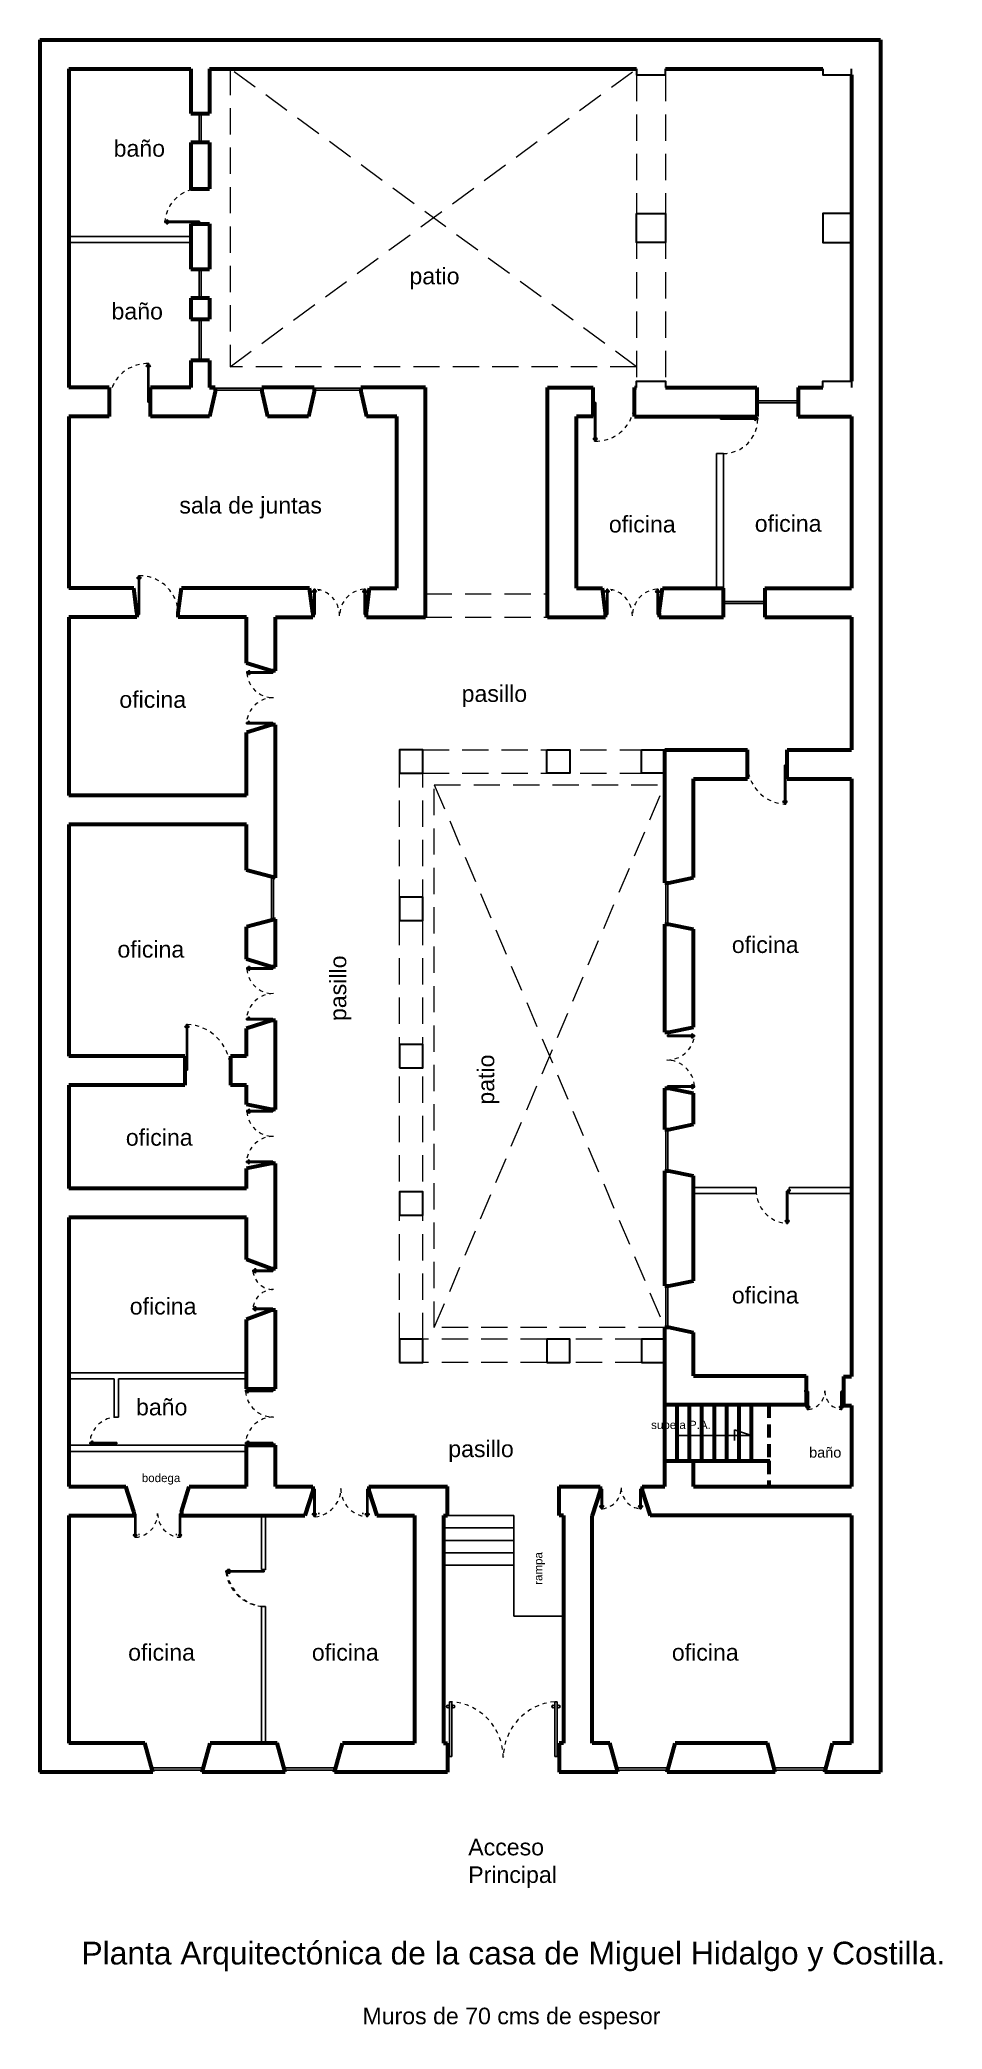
# Model space of a CAD drawing. Header units: millimetres. Extents: x 10 to 31.8, y -0.5 to 47.5.
import ezdxf

# ---------------------------------------------------------------- set-up
doc = ezdxf.new("R2010")
doc.units = ezdxf.units.MM
doc.linetypes.add('DASHED2', pattern=[9.525, 6.35, -3.175])
for name, color, linetype, lineweight in [('Columnas', 83, 'Continuous', 30), ('Muros', 1, 'Continuous', 60), ('Proyección', 252, 'DASHED2', 5)]:
    doc.layers.add(name, color=color, linetype=linetype, lineweight=lineweight)
for name, color, linetype in [('Muro falso', 5, 'Continuous'), ('Puertas', 254, 'Continuous'), ('Ventana', 4, 'Continuous')]:
    doc.layers.add(name, color=color, linetype=linetype)
doc.styles.add('Annotative', font='arial.ttf')
doc.styles.get("Standard").update_dxf_attribs({"font": 'arial.ttf'})
pattern_1 = [(0, (0, 0), (0, 6.985), [5.08, -1.905]), (90, (0, 0), (-6.985, 4e-16), [5.08, -1.905])]

msp = doc.modelspace()

# ---------------------------------------------------------------- hatches: boundary and pattern name
h = msp.add_hatch()
h.set_pattern_fill('ANGLE', color=256)
h.set_pattern_definition(pattern_1)
h.paths.add_polyline_path([(25.099, 43.327), (24.399, 43.327), (24.399, 42.627), (25.099, 42.627)])
h = msp.add_hatch()
h.set_pattern_fill('ANGLE', color=256)
h.set_pattern_definition(pattern_1)
h.paths.add_polyline_path([(25.099, 43.327), (24.399, 43.327), (24.399, 42.627), (25.099, 42.627)])
h.paths.add_polyline_path([(29.599, 43.327), (28.899, 43.327), (28.899, 42.627), (29.599, 42.627)])
h = msp.add_hatch()
h.set_pattern_fill('ANGLE', color=256)
h.set_pattern_definition(pattern_1)
h.paths.add_polyline_path([(19.229, 16.127), (18.669, 16.127), (18.669, 15.567), (19.229, 15.567)])
h.paths.add_polyline_path([(22.789, 16.127), (22.229, 16.127), (22.229, 15.567), (22.789, 15.567)])
h.paths.add_polyline_path([(25.079, 16.127), (24.519, 16.127), (24.519, 15.567), (25.079, 15.567)])
h.paths.add_polyline_path([(19.229, 19.687), (18.669, 19.687), (18.669, 19.127), (19.229, 19.127)])
h.paths.add_polyline_path([(19.229, 23.247), (18.669, 23.247), (18.669, 22.687), (19.229, 22.687)])
h.paths.add_polyline_path([(19.229, 26.807), (18.669, 26.807), (18.669, 26.247), (19.229, 26.247)])
h.paths.add_polyline_path([(19.229, 30.367), (18.669, 30.367), (18.669, 29.807), (19.229, 29.807)])
h.paths.add_polyline_path([(22.789, 30.367), (22.229, 30.367), (22.229, 29.807), (22.789, 29.807)])
h.paths.add_polyline_path([(25.079, 30.367), (24.519, 30.367), (24.519, 29.807), (25.079, 29.807)])
h = msp.add_hatch()
h.set_pattern_fill('ANGLE', color=256)
h.set_pattern_definition(pattern_1)
h.paths.add_polyline_path([(19.229, 30.367), (18.669, 30.367), (18.669, 29.807), (19.229, 29.807)])
h.paths.add_polyline_path([(22.789, 30.367), (22.229, 30.367), (22.229, 29.807), (22.789, 29.807)])
h.paths.add_polyline_path([(25.079, 30.367), (24.519, 30.367), (24.519, 29.807), (25.079, 29.807)])
h.paths.add_polyline_path([(19.229, 26.807), (18.669, 26.807), (18.669, 26.247), (19.229, 26.247)])
h.paths.add_polyline_path([(19.229, 23.247), (18.669, 23.247), (18.669, 22.687), (19.229, 22.687)])
h.paths.add_polyline_path([(19.229, 19.687), (18.669, 19.687), (18.669, 19.127), (19.229, 19.127)])
h.paths.add_polyline_path([(25.079, 16.127), (24.519, 16.127), (24.519, 15.567), (25.079, 15.567)])
h.paths.add_polyline_path([(22.789, 16.127), (22.229, 16.127), (22.229, 15.567), (22.789, 15.567)])
h.paths.add_polyline_path([(19.229, 16.127), (18.669, 16.127), (18.669, 15.567), (19.229, 15.567)])
h = msp.add_hatch()
h.set_pattern_fill('ANGLE', color=256)
h.set_pattern_definition(pattern_1)
h.paths.add_polyline_path([(19.229, 30.367), (18.669, 30.367), (18.669, 29.807), (19.229, 29.807)])
h.paths.add_polyline_path([(22.789, 30.367), (22.229, 30.367), (22.229, 29.807), (22.789, 29.807)])
h.paths.add_polyline_path([(25.079, 30.367), (24.519, 30.367), (24.519, 29.807), (25.079, 29.807)])
h.paths.add_polyline_path([(25.079, 16.127), (24.519, 16.127), (24.519, 15.567), (25.079, 15.567)])
h.paths.add_polyline_path([(22.789, 16.127), (22.229, 16.127), (22.229, 15.567), (22.789, 15.567)])
h.paths.add_polyline_path([(19.229, 16.127), (18.669, 16.127), (18.669, 15.567), (19.229, 15.567)])
h.paths.add_polyline_path([(19.229, 19.687), (18.669, 19.687), (18.669, 19.127), (19.229, 19.127)])
h.paths.add_polyline_path([(19.229, 23.247), (18.669, 23.247), (18.669, 22.687), (19.229, 22.687)])
h.paths.add_polyline_path([(19.229, 26.807), (18.669, 26.807), (18.669, 26.247), (19.229, 26.247)])
h = msp.add_hatch()
h.set_pattern_fill('ANGLE', color=256)
h.set_pattern_definition([(0, (0, -0.5495), (0, 6.985), [5.08, -1.905]), (90, (0, -0.5495), (-6.985, 4e-16), [5.08, -1.905])])
h.paths.add_polyline_path([(26.879, 13.9), (26.765, 13.94), (26.765, 13.798), (26.879, 13.798)])
h.paths.add_polyline_path([(26.879, 13.9), (26.879, 13.798), (27.179, 13.798)])

# ---------------------------------------------------------------- linework, layer by layer
for p, q in [((16.469, 38.427), (16.469, 38.427)), ((17.249, 33.678), (17.249, 33.678)), ((24.329, 33.678), (24.329, 33.678)), ((16.574, 33.578), (16.574, 33.578)), ((23.654, 33.578), (23.654, 33.578)), ((25.079, 23.547), (25.179, 23.547)), ((25.129, 23.547), (25.129, 23.547)), ((29.399, 14.802), (29.399, 14.802)), ((11.834, 13.633), (11.834, 13.603)), ((25.379, 13.798), (27.179, 13.798)), ((27.179, 13.798), (26.765, 13.94)), ((26.765, 13.94), (26.765, 13.681)), ((17.249, 12.467), (17.249, 12.467)), ((12.819, 11.875), (12.819, 11.875)), ((19.729, 11.567), (21.429, 11.567)), ((19.829, 11.867), (21.429, 11.867)), ((21.429, 11.867), (21.429, 9.432)), ((19.729, 11.267), (21.429, 11.267)), ((19.729, 10.967), (21.429, 10.967)), ((19.729, 10.667), (21.429, 10.667)), ((21.429, 9.432), (22.629, 9.432)), ((21.177, 6.117), (21.177, 6.117))]:
    msp.add_line(p, q)
at = {"layer": 'Columnas'}
for points in [[(24.399, 46.827), (24.399, 46.677), (25.099, 46.677), (25.099, 46.827)], [(28.899, 46.827), (28.899, 46.677), (29.599, 46.677), (29.599, 46.827)], [(24.399, 43.327), (25.099, 43.327), (25.099, 42.627), (24.399, 42.627), (24.399, 43.327)], [(29.599, 43.327), (28.899, 43.327), (28.899, 42.627), (29.599, 42.627), (29.599, 43.327)], [(24.399, 39.127), (24.399, 39.277), (25.099, 39.277), (25.099, 39.127)], [(28.899, 39.127), (28.899, 39.277), (29.599, 39.277), (29.599, 39.127)], [(18.669, 29.807), (19.229, 29.807), (19.229, 30.367), (18.669, 30.367), (18.669, 29.807)], [(22.229, 30.367), (22.789, 30.367), (22.789, 29.807), (22.229, 29.807), (22.229, 30.367)], [(24.519, 30.367), (25.079, 30.367), (25.079, 29.807), (24.519, 29.807), (24.519, 30.367)], [(18.669, 26.247), (19.229, 26.247), (19.229, 26.807), (18.669, 26.807), (18.669, 26.247)], [(18.669, 22.687), (19.229, 22.687), (19.229, 23.247), (18.669, 23.247), (18.669, 22.687)], [(18.669, 19.127), (19.229, 19.127), (19.229, 19.687), (18.669, 19.687), (18.669, 19.127)], [(18.669, 15.567), (19.229, 15.567), (19.229, 16.127), (18.669, 16.127), (18.669, 15.567)], [(22.229, 15.567), (22.789, 15.567), (22.789, 16.127), (22.229, 16.127), (22.229, 15.567)], [(24.519, 15.567), (25.079, 15.567), (25.079, 16.127), (24.519, 16.127), (24.519, 15.567)]]:
    msp.add_lwpolyline(points, dxfattribs=at)
at = {"layer": 'Muro falso'}
for p, q in [((13.619, 42.777), (10.669, 42.777)), ((13.619, 42.627), (10.669, 42.627)), ((26.329, 34.277), (26.329, 37.527)), ((26.329, 37.527), (26.499, 37.527)), ((26.499, 34.277), (26.499, 37.527)), ((25.779, 19.797), (27.289, 19.797)), ((27.289, 19.647), (27.289, 19.797)), ((28.089, 19.647), (28.089, 19.797)), ((28.089, 19.797), (29.599, 19.797)), ((25.779, 19.647), (27.289, 19.647)), ((28.089, 19.647), (29.599, 19.647)), ((14.969, 15.317), (10.669, 15.317)), ((11.769, 15.167), (10.669, 15.167)), ((11.769, 15.167), (11.769, 14.247)), ((14.969, 15.167), (11.869, 15.167)), ((11.869, 15.167), (11.869, 14.247)), ((11.869, 14.247), (11.769, 14.247)), ((14.969, 13.567), (10.669, 13.567)), ((14.969, 13.417), (10.669, 13.417)), ((15.329, 11.867), (15.329, 10.567)), ((15.429, 11.867), (15.429, 10.567)), ((15.329, 10.567), (15.429, 10.567)), ((15.429, 9.667), (15.329, 9.667)), ((15.329, 9.667), (15.329, 6.367)), ((15.429, 9.667), (15.429, 6.367))]:
    msp.add_line(p, q, dxfattribs=at)
at = {"layer": 'Muros'}
for p, q in [((9.969, 47.527), (9.969, 5.667)), ((9.969, 47.527), (30.299, 47.527)), ((30.299, 47.527), (30.299, 5.667)), ((10.669, 46.827), (10.669, 39.127)), ((10.669, 46.827), (13.619, 46.827)), ((13.619, 46.827), (13.619, 45.746)), ((14.069, 46.827), (14.069, 45.746)), ((14.069, 46.827), (24.399, 46.827)), ((25.099, 46.827), (28.899, 46.827)), ((29.599, 46.677), (29.599, 39.277)), ((13.619, 45.046), (13.619, 43.897)), ((14.069, 45.046), (14.069, 43.927)), ((13.619, 43.927), (14.069, 43.927)), ((13.619, 43.077), (14.069, 43.077)), ((13.619, 43.077), (13.619, 41.982)), ((14.069, 43.077), (14.069, 41.982)), ((13.619, 41.282), (13.619, 40.777)), ((14.069, 41.282), (14.069, 40.777)), ((13.619, 39.777), (13.619, 39.127)), ((14.069, 39.777), (14.069, 39.127)), ((11.644, 39.127), (10.669, 39.127)), ((13.619, 39.127), (12.644, 39.127)), ((14.069, 39.127), (14.207, 39.127)), ((14.207, 39.127), (14.069, 39.127)), ((14.207, 39.027), (14.072, 38.427)), ((14.207, 39.127), (14.207, 39.027)), ((16.604, 39.127), (15.337, 39.127)), ((15.337, 39.127), (15.337, 39.027)), ((15.337, 39.027), (15.472, 38.427)), ((16.604, 39.027), (16.469, 38.427)), ((16.604, 39.127), (16.604, 39.027)), ((19.299, 39.127), (17.734, 39.127)), ((17.734, 39.127), (17.734, 39.027)), ((17.734, 39.027), (17.869, 38.427)), ((19.299, 33.577), (19.299, 39.127)), ((22.249, 33.577), (22.249, 39.127)), ((22.249, 39.127), (23.349, 39.127)), ((23.349, 38.427), (23.349, 39.127)), ((24.349, 38.427), (24.349, 39.127)), ((24.349, 39.127), (24.399, 39.127)), ((25.099, 39.127), (27.306, 39.127)), ((27.306, 39.127), (27.306, 38.427)), ((28.306, 39.127), (28.899, 39.127)), ((10.669, 38.427), (10.669, 34.277)), ((11.644, 38.427), (10.669, 38.427)), ((14.072, 38.427), (12.644, 38.427)), ((16.469, 38.427), (15.472, 38.427)), ((18.599, 38.427), (17.869, 38.427)), ((18.599, 34.277), (18.599, 38.427)), ((22.949, 34.277), (22.949, 38.427)), ((23.349, 38.427), (22.949, 38.427)), ((24.349, 38.427), (27.306, 38.427)), ((28.306, 38.427), (29.599, 38.427)), ((29.599, 38.427), (29.599, 34.277)), ((29.599, 38.427), (29.599, 34.277)), ((12.244, 34.277), (10.669, 34.277)), ((12.319, 33.677), (12.244, 34.277)), ((13.319, 33.677), (13.394, 34.277)), ((16.494, 34.277), (13.394, 34.277)), ((16.569, 33.677), (16.494, 34.277)), ((17.869, 33.677), (17.944, 34.277)), ((17.944, 34.277), (18.599, 34.277)), ((22.949, 34.277), (23.574, 34.277)), ((23.649, 33.677), (23.574, 34.277)), ((24.949, 33.677), (25.024, 34.277)), ((25.024, 34.277), (26.499, 34.277)), ((26.499, 33.577), (26.499, 34.277)), ((27.499, 34.277), (27.499, 33.577)), ((27.499, 34.277), (29.599, 34.277)), ((23.649, 33.577), (23.649, 33.677)), ((24.949, 33.677), (24.949, 33.577)), ((10.669, 33.577), (10.669, 29.267)), ((12.319, 33.577), (10.669, 33.577)), ((14.969, 33.577), (13.319, 33.577)), ((14.969, 32.465), (14.969, 33.577)), ((15.669, 33.577), (16.569, 33.577)), ((15.669, 32.277), (15.669, 33.577)), ((17.869, 33.577), (19.299, 33.577)), ((22.249, 33.577), (23.649, 33.577)), ((24.949, 33.577), (26.499, 33.577)), ((27.499, 33.577), (29.599, 33.577)), ((29.599, 33.577), (29.599, 30.367)), ((15.569, 32.277), (14.969, 32.465)), ((15.669, 32.277), (15.569, 32.277)), ((15.569, 30.977), (14.969, 30.79)), ((14.969, 29.267), (14.969, 30.79)), ((15.669, 30.977), (15.569, 30.977)), ((15.669, 30.977), (15.569, 30.977)), ((15.669, 27.277), (15.669, 30.977)), ((25.079, 30.367), (27.079, 30.367)), ((25.079, 27.157), (25.079, 30.367)), ((27.079, 29.667), (27.079, 30.367)), ((28.039, 29.667), (28.039, 30.367)), ((28.039, 30.367), (29.599, 30.367)), ((25.779, 29.667), (27.079, 29.667)), ((25.779, 27.281), (25.779, 29.667)), ((28.039, 29.667), (29.599, 29.667)), ((29.599, 29.667), (29.599, 15.827)), ((14.969, 29.267), (10.669, 29.267)), ((14.969, 28.567), (10.669, 28.567)), ((10.669, 28.567), (10.669, 22.967)), ((14.969, 27.465), (14.969, 28.567)), ((15.669, 27.277), (14.969, 27.465)), ((25.079, 27.157), (25.179, 27.157)), ((25.179, 27.157), (25.779, 27.281)), ((15.669, 26.277), (14.969, 26.09)), ((14.969, 25.315), (14.969, 26.09)), ((15.669, 25.127), (15.669, 26.277)), ((25.079, 23.547), (25.079, 26.157)), ((25.079, 26.157), (25.179, 26.157)), ((25.179, 26.157), (25.779, 26.034)), ((25.779, 23.671), (25.779, 26.034)), ((15.569, 25.127), (14.969, 25.315)), ((15.669, 25.127), (15.569, 25.127)), ((15.569, 23.827), (14.969, 23.64)), ((14.969, 22.967), (14.969, 23.64)), ((15.669, 23.827), (15.569, 23.827)), ((15.669, 23.827), (15.569, 23.827)), ((15.669, 21.677), (15.669, 23.827)), ((25.179, 23.547), (25.779, 23.671)), ((25.079, 23.547), (25.179, 23.547)), ((25.079, 23.547), (25.179, 23.547)), ((13.48, 22.967), (10.669, 22.967)), ((13.48, 22.967), (13.48, 22.267)), ((14.969, 22.967), (14.58, 22.967)), ((14.58, 22.967), (14.58, 22.267)), ((10.669, 22.267), (10.669, 19.767)), ((13.48, 22.267), (10.669, 22.267)), ((14.969, 22.267), (14.58, 22.267)), ((14.969, 21.801), (14.969, 22.267)), ((25.079, 21.197), (25.079, 22.197)), ((25.079, 22.197), (25.179, 22.197)), ((25.079, 22.197), (25.179, 22.197)), ((25.079, 22.197), (25.179, 22.197)), ((25.179, 22.197), (25.779, 22.074)), ((15.569, 21.677), (14.969, 21.801)), ((15.669, 21.677), (15.569, 21.677)), ((25.779, 21.321), (25.779, 22.074)), ((25.079, 21.197), (25.179, 21.197)), ((25.179, 21.197), (25.779, 21.321)), ((15.569, 20.377), (14.969, 20.254)), ((14.969, 19.767), (14.969, 20.254)), ((15.669, 20.377), (15.569, 20.377)), ((15.669, 20.377), (15.569, 20.377)), ((15.669, 17.827), (15.669, 20.377)), ((25.079, 18.417), (25.079, 20.197)), ((25.079, 20.197), (25.179, 20.197)), ((25.179, 20.197), (25.779, 20.074)), ((14.969, 19.767), (10.669, 19.767)), ((25.779, 17.541), (25.779, 20.074)), ((14.969, 19.067), (10.669, 19.067)), ((10.669, 19.067), (10.669, 12.567)), ((14.969, 18.052), (14.969, 19.067)), ((25.079, 17.417), (25.079, 18.417)), ((15.569, 17.827), (14.969, 18.052)), ((15.669, 17.827), (15.569, 17.827)), ((25.079, 17.417), (25.179, 17.417)), ((25.079, 17.417), (25.179, 17.417)), ((25.079, 17.417), (25.179, 17.417)), ((25.179, 17.417), (25.779, 17.541)), ((15.569, 16.827), (14.969, 16.601)), ((15.669, 16.827), (15.569, 16.827)), ((15.669, 14.927), (15.669, 16.827)), ((14.969, 14.927), (14.969, 16.601)), ((25.079, 15.127), (25.079, 16.417)), ((25.079, 16.417), (25.179, 16.417)), ((25.179, 16.417), (25.779, 16.294)), ((25.779, 15.247), (25.779, 16.294)), ((29.599, 15.827), (29.599, 15.227)), ((14.969, 14.927), (15.669, 14.927)), ((25.079, 13.567), (25.079, 15.127)), ((25.779, 15.247), (28.499, 15.247)), ((28.499, 15.247), (28.499, 14.547)), ((29.399, 15.227), (29.399, 14.527)), ((29.399, 15.227), (29.599, 15.227)), ((25.079, 14.547), (28.499, 14.547)), ((25.379, 13.187), (25.379, 14.547)), ((25.679, 13.187), (25.679, 14.547)), ((25.979, 13.187), (25.979, 14.547)), ((26.279, 13.187), (26.279, 14.547)), ((26.579, 13.187), (26.579, 14.547)), ((26.879, 13.187), (26.879, 14.547)), ((27.179, 13.187), (27.179, 14.547)), ((29.399, 14.527), (29.599, 14.527)), ((29.599, 14.527), (29.599, 12.567)), ((14.969, 12.567), (14.969, 13.567)), ((14.969, 13.567), (15.669, 13.567)), ((15.669, 12.567), (15.669, 13.567)), ((25.079, 12.567), (25.079, 13.567)), ((25.079, 13.187), (27.619, 13.187)), ((25.099, 13.187), (27.599, 13.187)), ((25.779, 12.567), (25.779, 13.187)), ((10.669, 12.567), (12.054, 12.567)), ((12.241, 11.967), (12.054, 12.567)), ((13.397, 11.967), (13.585, 12.567)), ((13.585, 12.567), (14.969, 12.567)), ((15.669, 12.567), (16.569, 12.567)), ((16.569, 12.567), (16.569, 12.467)), ((17.929, 12.567), (19.829, 12.567)), ((17.929, 12.567), (17.929, 12.467)), ((19.829, 11.867), (19.829, 12.567)), ((22.529, 11.867), (22.529, 12.567)), ((22.529, 12.567), (23.517, 12.567)), ((23.517, 12.567), (23.517, 12.467)), ((24.538, 12.567), (24.538, 12.467)), ((24.538, 12.567), (25.079, 12.567)), ((24.538, 12.567), (24.538, 12.467)), ((25.779, 12.567), (29.599, 12.567)), ((16.569, 12.467), (16.382, 11.867)), ((17.929, 12.467), (18.117, 11.867)), ((23.517, 12.467), (23.329, 11.867)), ((24.538, 12.467), (24.725, 11.867)), ((10.669, 11.867), (10.669, 6.367)), ((10.669, 11.867), (12.241, 11.867)), ((12.241, 11.967), (12.241, 11.867)), ((13.397, 11.967), (13.397, 11.867)), ((13.397, 11.867), (16.382, 11.867)), ((18.117, 11.867), (19.029, 11.867)), ((19.029, 11.867), (19.029, 6.367)), ((19.729, 11.867), (19.729, 6.367)), ((19.729, 11.867), (19.829, 11.867)), ((22.629, 11.867), (22.529, 11.867)), ((22.629, 11.867), (22.629, 6.367)), ((23.329, 6.367), (23.329, 11.867)), ((29.599, 11.867), (24.725, 11.867)), ((29.599, 11.867), (29.599, 6.367)), ((12.512, 6.367), (10.669, 6.367)), ((12.699, 5.667), (12.512, 6.367)), ((13.899, 5.667), (14.087, 6.367)), ((15.712, 6.367), (14.087, 6.367)), ((15.899, 5.667), (15.712, 6.367)), ((17.099, 5.667), (17.287, 6.367)), ((19.029, 6.367), (17.287, 6.367)), ((19.729, 6.367), (19.829, 6.367)), ((19.829, 6.367), (19.829, 5.667)), ((22.629, 6.367), (22.529, 6.367)), ((22.529, 6.367), (22.529, 5.667)), ((23.755, 6.367), (23.329, 6.367)), ((23.942, 5.667), (23.755, 6.367)), ((25.142, 5.667), (25.33, 6.367)), ((27.562, 6.367), (25.33, 6.367)), ((27.75, 5.667), (27.562, 6.367)), ((28.95, 5.667), (29.137, 6.367)), ((29.599, 6.367), (29.137, 6.367)), ((12.699, 5.667), (9.969, 5.667)), ((15.899, 5.667), (13.899, 5.667)), ((19.829, 5.667), (17.099, 5.667)), ((23.942, 5.667), (22.529, 5.667)), ((27.75, 5.667), (25.142, 5.667)), ((30.299, 5.667), (28.95, 5.667))]:
    msp.add_line(p, q, dxfattribs=at)
at = {"layer": 'Muros', "linetype": 'DASHED2', "ltscale": 0.05}
for p, q in [((27.599, 14.547), (27.599, 13.187)), ((27.599, 13.187), (27.599, 12.567))]:
    msp.add_line(p, q, dxfattribs=at)
at = {"layer": 'Muros'}
for points in [[(13.619, 45.746), (14.069, 45.746)], [(14.069, 45.046), (13.619, 45.046)], [(13.619, 41.982), (14.069, 41.982)], [(14.069, 41.282), (13.619, 41.282)], [(13.619, 40.777), (14.069, 40.777)], [(14.069, 39.777), (13.619, 39.777)], [(11.644, 39.127), (11.644, 38.427)], [(12.644, 38.427), (12.644, 39.127)], [(28.306, 39.127), (28.306, 38.427)], [(12.319, 33.677), (12.319, 33.577)], [(13.319, 33.577), (13.319, 33.677)], [(13.319, 33.627), (13.319, 33.657)], [(16.569, 33.677), (16.569, 33.577)], [(17.869, 33.577), (17.869, 33.677)], [(12.319, 33.648), (12.319, 33.607)], [(28.039, 29.997), (28.039, 30.038)], [(28.089, 19.702), (28.089, 19.743)], [(28.499, 14.857), (28.499, 14.897)], [(29.399, 14.857), (29.399, 14.897)]]:
    msp.add_lwpolyline(points, dxfattribs=at)
at = {"layer": 'Proyección', "ltscale": 0.1}
for p, q in [((14.569, 46.827), (14.569, 39.627)), ((14.569, 39.627), (24.399, 46.827)), ((24.399, 39.627), (14.569, 46.827)), ((24.399, 46.677), (24.399, 39.277)), ((25.099, 46.677), (25.099, 39.277)), ((24.399, 39.627), (14.569, 39.627)), ((19.299, 34.137), (22.249, 34.137)), ((19.299, 33.577), (22.249, 33.577)), ((19.229, 30.367), (24.519, 30.367)), ((18.669, 16.127), (18.669, 29.807)), ((19.229, 16.127), (19.229, 29.807)), ((19.229, 29.807), (24.519, 29.807)), ((19.509, 16.407), (19.509, 29.527)), ((19.509, 29.527), (25.079, 29.527)), ((19.509, 29.527), (25.079, 16.407)), ((19.509, 16.407), (25.079, 29.527)), ((22.229, 16.407), (19.509, 16.407)), ((25.079, 16.407), (22.229, 16.407)), ((22.229, 16.127), (19.229, 16.127)), ((24.519, 16.127), (22.789, 16.127)), ((22.229, 15.567), (19.229, 15.567)), ((24.519, 15.567), (22.789, 15.567))]:
    msp.add_line(p, q, dxfattribs=at)
at = {"layer": 'Proyección', "ltscale": 0.01}
for centre, radius, start, end in [((13.845, 43.074), 0.853, 90.0868, 175.4267), ((12.579, 38.769), 0.935, 90, 180.9161), ((23.414, 38.763), 0.935, 270, 0.9161), ((26.49, 38.367), 0.84, 270.6559, 359.7044), ((12.384, 33.642), 0.935, 359.0839, 90), ((16.574, 33.613), 0.643, 359.5588, 85.3521), ((17.864, 33.608), 0.647, 94.5451, 179.56), ((23.654, 33.613), 0.643, 359.5588, 85.3521), ((24.944, 33.608), 0.647, 94.5451, 179.56), ((15.619, 32.277), 0.648, 184.9638, 270), ((15.619, 30.977), 0.652, 90, 175.4703), ((28.041, 30.018), 0.962, 180.039, 266.0408), ((15.619, 25.127), 0.648, 184.9638, 270), ((15.619, 23.827), 0.652, 90, 175.4703), ((13.48, 22.638), 1.1, 358.9575, 88.1903), ((25.126, 23.556), 0.684, 270.279, 350.336), ((25.129, 22.197), 0.675, 4.3762, 90), ((15.619, 21.677), 0.648, 184.9638, 270), ((15.619, 20.377), 0.652, 90, 175.4703), ((28.089, 19.722), 0.799, 179.9825, 265.3997), ((15.619, 17.827), 0.5, 186.9911, 270), ((15.619, 16.832), 0.496, 90, 174.5416), ((15.619, 14.927), 0.68, 185.1347, 270), ((28.499, 14.877), 0.45, 276.9511, 360), ((29.399, 14.877), 0.45, 180, 261.7285), ((11.849, 13.572), 0.676, 90, 174.8199), ((15.619, 13.572), 0.676, 90, 174.8199), ((16.569, 12.517), 0.68, 274.7619, 0.0023), ((17.929, 12.517), 0.68, 179.9977, 265.2381), ((23.517, 12.537), 0.51, 276.3547, 0), ((24.538, 12.537), 0.51, 180, 263.6453), ((12.241, 11.917), 0.578, 274.7619, 0.0023), ((13.397, 11.917), 0.578, 179.9977, 265.2381), ((15.431, 10.643), 0.977, 188.2734, 266.9436), ((15.46, 10.643), 0.977, 188.2734, 266.9436), ((19.821, 6.017), 1.356, 359.9977, 85.2381), ((22.533, 6.017), 1.356, 94.7619, 180.0023)]:
    msp.add_arc(centre, radius, start, end, dxfattribs=at)
at = {"layer": 'Puertas', "ltscale": 0.1}
for p, q in [((13.829, 43.142), (12.995, 43.142)), ((12.995, 43.142), (12.995, 43.112)), ((13.829, 43.112), (12.995, 43.112)), ((13.829, 43.088), (13.824, 43.088)), ((13.824, 43.088), (13.824, 43.077)), ((13.824, 43.077), (13.864, 43.077)), ((13.829, 43.142), (13.829, 43.112)), ((13.829, 43.088), (13.829, 43.082)), ((13.859, 43.082), (13.829, 43.082)), ((13.864, 43.088), (13.859, 43.088)), ((13.859, 43.088), (13.859, 43.082)), ((13.864, 43.088), (13.864, 43.077)), ((12.579, 38.769), (12.579, 39.705)), ((12.579, 39.705), (12.609, 39.705)), ((12.609, 38.769), (12.609, 39.705)), ((12.579, 38.769), (12.609, 38.769)), ((12.634, 38.769), (12.634, 38.774)), ((12.634, 38.774), (12.644, 38.774)), ((12.634, 38.769), (12.64, 38.769)), ((12.634, 38.734), (12.634, 38.739)), ((12.634, 38.739), (12.64, 38.739)), ((12.634, 38.734), (12.644, 38.734)), ((12.64, 38.739), (12.64, 38.769)), ((12.644, 38.774), (12.644, 38.734)), ((23.36, 38.798), (23.349, 38.798)), ((23.349, 38.757), (23.349, 38.798)), ((23.36, 38.757), (23.349, 38.757)), ((23.36, 38.793), (23.354, 38.793)), ((23.354, 38.793), (23.354, 38.763)), ((23.36, 38.763), (23.354, 38.763)), ((23.36, 38.798), (23.36, 38.793)), ((23.36, 38.763), (23.36, 38.757)), ((23.384, 38.763), (23.384, 37.827)), ((23.414, 38.763), (23.384, 38.763)), ((23.414, 38.763), (23.414, 37.827)), ((26.394, 38.417), (26.394, 38.427)), ((26.399, 38.417), (26.394, 38.417)), ((26.429, 38.423), (26.399, 38.423)), ((26.399, 38.417), (26.399, 38.423)), ((26.429, 38.417), (26.429, 38.423)), ((26.434, 38.417), (26.429, 38.417)), ((26.429, 38.393), (27.329, 38.393)), ((26.429, 38.393), (26.429, 38.363)), ((26.429, 38.363), (27.329, 38.363)), ((26.434, 38.417), (26.434, 38.427)), ((27.329, 38.393), (27.329, 38.363)), ((23.414, 37.827), (23.384, 37.827)), ((12.354, 33.642), (12.354, 34.578)), ((12.384, 34.578), (12.354, 34.578)), ((12.384, 33.642), (12.384, 34.578)), ((16.596, 33.643), (16.596, 34.254)), ((16.626, 34.254), (16.596, 34.254)), ((16.626, 33.643), (16.626, 34.254)), ((16.732, 34.231), (16.702, 34.231)), ((17.811, 34.253), (17.843, 34.253)), ((17.813, 33.643), (17.813, 34.253)), ((17.843, 33.643), (17.843, 34.253)), ((23.676, 33.643), (23.676, 34.254)), ((23.706, 34.254), (23.676, 34.254)), ((23.706, 33.643), (23.706, 34.254)), ((23.812, 34.231), (23.782, 34.231)), ((24.891, 34.253), (24.923, 34.253)), ((24.893, 33.643), (24.893, 34.253)), ((24.923, 33.643), (24.923, 34.253)), ((12.33, 33.648), (12.319, 33.648)), ((12.319, 33.648), (12.319, 33.607)), ((12.33, 33.607), (12.319, 33.607)), ((12.33, 33.642), (12.324, 33.642)), ((12.324, 33.612), (12.324, 33.642)), ((12.33, 33.612), (12.324, 33.612)), ((12.33, 33.642), (12.33, 33.648)), ((12.33, 33.607), (12.33, 33.612)), ((12.384, 33.642), (12.354, 33.642)), ((16.58, 33.648), (16.569, 33.648)), ((16.58, 33.608), (16.569, 33.608)), ((16.574, 33.613), (16.574, 33.643)), ((16.58, 33.643), (16.574, 33.643)), ((16.58, 33.613), (16.574, 33.613)), ((16.58, 33.643), (16.58, 33.648)), ((16.58, 33.608), (16.58, 33.613)), ((16.626, 33.643), (16.596, 33.643)), ((17.813, 33.643), (17.843, 33.643)), ((17.859, 33.643), (17.859, 33.648)), ((17.859, 33.648), (17.869, 33.648)), ((17.859, 33.643), (17.865, 33.643)), ((17.859, 33.608), (17.859, 33.613)), ((17.859, 33.613), (17.865, 33.613)), ((17.859, 33.608), (17.869, 33.608)), ((17.865, 33.613), (17.865, 33.643)), ((23.66, 33.648), (23.649, 33.648)), ((23.66, 33.608), (23.649, 33.608)), ((23.654, 33.613), (23.654, 33.643)), ((23.66, 33.643), (23.654, 33.643)), ((23.66, 33.613), (23.654, 33.613)), ((23.66, 33.643), (23.66, 33.648)), ((23.66, 33.608), (23.66, 33.613)), ((23.706, 33.643), (23.676, 33.643)), ((24.893, 33.643), (24.923, 33.643)), ((24.939, 33.643), (24.939, 33.648)), ((24.939, 33.648), (24.949, 33.648)), ((24.939, 33.643), (24.945, 33.643)), ((24.939, 33.608), (24.939, 33.613)), ((24.939, 33.613), (24.945, 33.613)), ((24.939, 33.608), (24.949, 33.608)), ((24.945, 33.613), (24.945, 33.643)), ((15.604, 32.251), (14.969, 32.251)), ((14.974, 32.221), (14.974, 32.251)), ((15.604, 32.221), (14.974, 32.221)), ((15.599, 32.267), (15.599, 32.277)), ((15.604, 32.267), (15.599, 32.267)), ((15.634, 32.273), (15.604, 32.273)), ((15.604, 32.267), (15.604, 32.273)), ((15.604, 32.221), (15.604, 32.251)), ((15.634, 32.267), (15.634, 32.273)), ((15.639, 32.267), (15.634, 32.267)), ((15.639, 32.267), (15.639, 32.277)), ((15.604, 30.999), (14.967, 30.999)), ((15.604, 31.029), (14.969, 31.029)), ((14.969, 30.999), (14.969, 31.029)), ((15.599, 30.988), (15.604, 30.988)), ((15.599, 30.988), (15.599, 30.977)), ((15.604, 30.999), (15.604, 31.029)), ((15.604, 30.988), (15.604, 30.982)), ((15.604, 30.982), (15.634, 30.982)), ((15.634, 30.988), (15.639, 30.988)), ((15.634, 30.988), (15.634, 30.982)), ((15.639, 30.988), (15.639, 30.977)), ((27.974, 30.003), (27.974, 29.059)), ((27.974, 30.003), (28.004, 30.003)), ((28.004, 30.003), (28.004, 29.059)), ((28.029, 30.038), (28.029, 30.033)), ((28.029, 30.038), (28.039, 30.038)), ((28.029, 30.033), (28.035, 30.033)), ((28.029, 30.003), (28.029, 29.997)), ((28.029, 30.003), (28.035, 30.003)), ((28.029, 29.997), (28.039, 29.997)), ((28.035, 30.033), (28.035, 30.003)), ((28.039, 29.997), (28.039, 30.038)), ((27.974, 29.059), (28.004, 29.059)), ((15.604, 25.101), (14.969, 25.101)), ((14.974, 25.071), (14.974, 25.101)), ((15.604, 25.071), (14.974, 25.071)), ((15.599, 25.117), (15.599, 25.127)), ((15.604, 25.117), (15.599, 25.117)), ((15.634, 25.123), (15.604, 25.123)), ((15.604, 25.117), (15.604, 25.123)), ((15.604, 25.071), (15.604, 25.101)), ((15.634, 25.117), (15.634, 25.123)), ((15.639, 25.117), (15.634, 25.117)), ((15.639, 25.117), (15.639, 25.127)), ((13.515, 22.633), (13.515, 23.737)), ((13.545, 23.736), (13.515, 23.736)), ((13.545, 22.633), (13.545, 23.736)), ((15.604, 23.849), (14.967, 23.849)), ((15.604, 23.879), (14.969, 23.879)), ((14.969, 23.849), (14.969, 23.879)), ((15.599, 23.838), (15.604, 23.838)), ((15.599, 23.838), (15.599, 23.827)), ((15.604, 23.849), (15.604, 23.879)), ((15.604, 23.838), (15.604, 23.832)), ((15.604, 23.832), (15.634, 23.832)), ((15.634, 23.838), (15.639, 23.838)), ((15.634, 23.838), (15.634, 23.832)), ((15.639, 23.838), (15.639, 23.827)), ((25.109, 23.537), (25.109, 23.547)), ((25.109, 23.537), (25.114, 23.537)), ((25.114, 23.537), (25.114, 23.543)), ((25.114, 23.543), (25.144, 23.543)), ((25.144, 23.537), (25.144, 23.543)), ((25.144, 23.537), (25.149, 23.537)), ((25.144, 23.471), (25.8, 23.471)), ((25.144, 23.441), (25.144, 23.471)), ((25.144, 23.441), (25.8, 23.441)), ((25.149, 23.537), (25.149, 23.547)), ((25.8, 23.441), (25.8, 23.471)), ((13.49, 22.638), (13.48, 22.638)), ((13.48, 22.638), (13.48, 22.597)), ((13.49, 22.597), (13.48, 22.597)), ((13.49, 22.633), (13.484, 22.633)), ((13.484, 22.633), (13.484, 22.603)), ((13.49, 22.603), (13.484, 22.603)), ((13.49, 22.638), (13.49, 22.633)), ((13.49, 22.603), (13.49, 22.597)), ((13.545, 22.633), (13.515, 22.633)), ((25.114, 22.208), (25.109, 22.208)), ((25.109, 22.208), (25.109, 22.197)), ((25.114, 22.208), (25.114, 22.202)), ((25.144, 22.202), (25.114, 22.202)), ((25.144, 22.249), (25.802, 22.249)), ((25.144, 22.219), (25.144, 22.249)), ((25.144, 22.219), (25.804, 22.219)), ((25.149, 22.208), (25.144, 22.208)), ((25.144, 22.208), (25.144, 22.202)), ((25.149, 22.208), (25.149, 22.197)), ((25.802, 22.219), (25.802, 22.249)), ((15.604, 21.651), (14.969, 21.651)), ((14.974, 21.621), (14.974, 21.651)), ((15.599, 21.667), (15.599, 21.677)), ((15.604, 21.667), (15.599, 21.667)), ((15.634, 21.673), (15.604, 21.673)), ((15.604, 21.667), (15.604, 21.673)), ((15.604, 21.621), (15.604, 21.651)), ((15.634, 21.667), (15.634, 21.673)), ((15.639, 21.667), (15.634, 21.667)), ((15.639, 21.667), (15.639, 21.677)), ((15.604, 21.621), (14.974, 21.621)), ((15.604, 20.399), (14.967, 20.399)), ((15.604, 20.429), (14.969, 20.429)), ((14.969, 20.399), (14.969, 20.429)), ((15.599, 20.388), (15.604, 20.388)), ((15.599, 20.388), (15.599, 20.377)), ((15.604, 20.399), (15.604, 20.429)), ((15.604, 20.388), (15.604, 20.382)), ((15.604, 20.382), (15.634, 20.382)), ((15.634, 20.388), (15.639, 20.388)), ((15.634, 20.388), (15.634, 20.382)), ((15.639, 20.388), (15.639, 20.377)), ((28.079, 19.743), (28.079, 19.738)), ((28.079, 19.743), (28.089, 19.743)), ((28.079, 19.738), (28.085, 19.738)), ((28.085, 19.738), (28.085, 19.708)), ((28.089, 19.702), (28.089, 19.743)), ((28.024, 19.708), (28.024, 18.925)), ((28.024, 19.708), (28.054, 19.708)), ((28.054, 19.708), (28.054, 18.925)), ((28.079, 19.708), (28.079, 19.702)), ((28.079, 19.708), (28.085, 19.708)), ((28.079, 19.702), (28.089, 19.702)), ((28.024, 18.925), (28.054, 18.925)), ((15.604, 17.797), (15.123, 17.797)), ((15.123, 17.767), (15.123, 17.797)), ((15.599, 17.817), (15.599, 17.827)), ((15.599, 17.817), (15.599, 17.827)), ((15.604, 17.817), (15.599, 17.817)), ((15.604, 17.817), (15.599, 17.817)), ((15.634, 17.823), (15.604, 17.823)), ((15.604, 17.817), (15.604, 17.823)), ((15.634, 17.823), (15.604, 17.823)), ((15.604, 17.817), (15.604, 17.823)), ((15.604, 17.767), (15.604, 17.797)), ((15.634, 17.817), (15.634, 17.823)), ((15.634, 17.817), (15.634, 17.823)), ((15.639, 17.817), (15.634, 17.817)), ((15.639, 17.817), (15.634, 17.817)), ((15.639, 17.817), (15.639, 17.827)), ((15.639, 17.817), (15.639, 17.827)), ((15.604, 17.767), (15.123, 17.767)), ((15.604, 16.879), (15.126, 16.879)), ((15.126, 16.849), (15.126, 16.879)), ((15.604, 16.849), (15.126, 16.849)), ((15.599, 16.838), (15.604, 16.838)), ((15.599, 16.838), (15.599, 16.827)), ((15.604, 16.849), (15.604, 16.879)), ((15.604, 16.838), (15.604, 16.832)), ((15.604, 16.832), (15.634, 16.832)), ((15.634, 16.838), (15.639, 16.838)), ((15.634, 16.838), (15.634, 16.832)), ((15.639, 16.838), (15.639, 16.827)), ((15.599, 14.917), (15.599, 14.927)), ((15.604, 14.917), (15.599, 14.917)), ((15.634, 14.923), (15.604, 14.923)), ((15.604, 14.917), (15.604, 14.923)), ((15.634, 14.917), (15.634, 14.923)), ((15.639, 14.917), (15.634, 14.917)), ((15.639, 14.917), (15.639, 14.927)), ((15.604, 14.897), (14.942, 14.897)), ((14.942, 14.867), (14.942, 14.897)), ((15.604, 14.867), (14.942, 14.867)), ((15.604, 14.867), (15.604, 14.897)), ((28.51, 14.897), (28.499, 14.897)), ((28.499, 14.857), (28.499, 14.897)), ((28.51, 14.857), (28.499, 14.857)), ((28.51, 14.892), (28.504, 14.892)), ((28.504, 14.892), (28.504, 14.862)), ((28.51, 14.862), (28.504, 14.862)), ((28.51, 14.897), (28.51, 14.892)), ((28.51, 14.862), (28.51, 14.857)), ((28.524, 14.862), (28.524, 14.431)), ((28.524, 14.862), (28.554, 14.862)), ((28.524, 14.431), (28.554, 14.431)), ((28.554, 14.862), (28.554, 14.431)), ((29.334, 14.862), (29.334, 14.432)), ((29.334, 14.862), (29.364, 14.862)), ((29.334, 14.432), (29.364, 14.432)), ((29.364, 14.862), (29.364, 14.432)), ((29.389, 14.897), (29.389, 14.892)), ((29.389, 14.897), (29.399, 14.897)), ((29.389, 14.892), (29.395, 14.892)), ((29.389, 14.862), (29.389, 14.857)), ((29.389, 14.862), (29.395, 14.862)), ((29.389, 14.857), (29.399, 14.857)), ((29.395, 14.892), (29.395, 14.862)), ((29.399, 14.857), (29.399, 14.897)), ((11.834, 13.633), (11.176, 13.633)), ((11.176, 13.603), (11.176, 13.633)), ((11.834, 13.603), (11.176, 13.603)), ((11.795, 13.578), (11.8, 13.578)), ((11.795, 13.578), (11.795, 13.567)), ((11.8, 13.578), (11.8, 13.572)), ((11.83, 13.578), (11.835, 13.578)), ((11.83, 13.578), (11.83, 13.572)), ((11.835, 13.578), (11.835, 13.567)), ((15.604, 13.633), (14.946, 13.633)), ((14.946, 13.603), (14.946, 13.633)), ((15.604, 13.603), (14.946, 13.603)), ((15.599, 13.578), (15.604, 13.578)), ((15.599, 13.578), (15.599, 13.567)), ((15.604, 13.603), (15.604, 13.633)), ((15.604, 13.578), (15.604, 13.572)), ((15.634, 13.578), (15.639, 13.578)), ((15.634, 13.578), (15.634, 13.572)), ((15.639, 13.578), (15.639, 13.567)), ((16.58, 12.537), (16.569, 12.537)), ((16.58, 12.532), (16.574, 12.532)), ((16.574, 12.532), (16.574, 12.502)), ((16.58, 12.502), (16.574, 12.502)), ((16.58, 12.537), (16.58, 12.532)), ((16.58, 12.502), (16.58, 12.497)), ((16.596, 12.503), (16.596, 11.84)), ((16.626, 12.503), (16.596, 12.503)), ((16.626, 12.503), (16.626, 11.84)), ((17.873, 12.503), (17.873, 11.84)), ((17.873, 12.503), (17.903, 12.503)), ((17.903, 12.503), (17.903, 11.84)), ((17.919, 12.537), (17.919, 12.532)), ((17.919, 12.537), (17.929, 12.537)), ((17.919, 12.532), (17.925, 12.532)), ((17.919, 12.502), (17.919, 12.497)), ((17.919, 12.502), (17.925, 12.502)), ((17.925, 12.532), (17.925, 12.502)), ((23.527, 12.537), (23.517, 12.537)), ((23.517, 12.537), (23.517, 12.497)), ((23.527, 12.532), (23.521, 12.532)), ((23.521, 12.532), (23.521, 12.502)), ((23.521, 12.532), (23.521, 12.502)), ((23.527, 12.502), (23.521, 12.502)), ((23.527, 12.502), (23.521, 12.502)), ((23.527, 12.537), (23.527, 12.532)), ((23.527, 12.502), (23.527, 12.497)), ((23.527, 12.502), (23.527, 12.497)), ((23.543, 12.503), (23.543, 12.028)), ((23.573, 12.503), (23.543, 12.503)), ((23.573, 12.503), (23.573, 12.028)), ((24.481, 12.503), (24.481, 12.028)), ((24.481, 12.503), (24.511, 12.503)), ((24.511, 12.503), (24.511, 12.028)), ((24.527, 12.537), (24.527, 12.532)), ((24.527, 12.537), (24.538, 12.537)), ((24.527, 12.532), (24.533, 12.532)), ((24.527, 12.502), (24.527, 12.497)), ((24.527, 12.502), (24.533, 12.502)), ((24.527, 12.502), (24.527, 12.497)), ((24.527, 12.502), (24.533, 12.502)), ((24.533, 12.532), (24.533, 12.502)), ((24.533, 12.532), (24.533, 12.502)), ((24.538, 12.537), (24.538, 12.497)), ((16.58, 12.497), (16.569, 12.497)), ((17.919, 12.497), (17.929, 12.497)), ((23.527, 12.497), (23.517, 12.497)), ((23.527, 12.497), (23.517, 12.497)), ((23.573, 12.028), (23.543, 12.028)), ((24.481, 12.028), (24.511, 12.028)), ((24.527, 12.497), (24.538, 12.497)), ((24.527, 12.497), (24.538, 12.497)), ((12.25, 11.934), (12.241, 11.934)), ((12.25, 11.9), (12.241, 11.9)), ((12.25, 11.93), (12.245, 11.93)), ((12.245, 11.93), (12.245, 11.905)), ((12.25, 11.905), (12.245, 11.905)), ((12.25, 11.934), (12.25, 11.93)), ((12.25, 11.905), (12.25, 11.9)), ((12.264, 11.905), (12.264, 11.342)), ((12.289, 11.905), (12.264, 11.905)), ((12.289, 11.905), (12.289, 11.342)), ((13.349, 11.905), (13.349, 11.342)), ((13.349, 11.905), (13.375, 11.905)), ((13.375, 11.905), (13.375, 11.342)), ((13.388, 11.934), (13.388, 11.93)), ((13.388, 11.934), (13.397, 11.934)), ((13.388, 11.93), (13.393, 11.93)), ((13.388, 11.905), (13.388, 11.9)), ((13.388, 11.905), (13.393, 11.905)), ((13.388, 11.9), (13.397, 11.9)), ((13.393, 11.93), (13.393, 11.905)), ((16.626, 11.84), (16.596, 11.84)), ((16.732, 11.915), (16.702, 11.915)), ((17.766, 11.915), (17.796, 11.915)), ((17.873, 11.84), (17.903, 11.84)), ((12.289, 11.342), (12.264, 11.342)), ((12.38, 11.405), (12.354, 11.405)), ((13.258, 11.405), (13.284, 11.405)), ((13.349, 11.342), (13.375, 11.342)), ((15.364, 10.533), (14.464, 10.533)), ((14.464, 10.503), (14.464, 10.533)), ((15.364, 10.503), (14.464, 10.503)), ((15.393, 10.533), (14.493, 10.533)), ((14.493, 10.503), (14.493, 10.533)), ((15.393, 10.503), (14.493, 10.503)), ((15.359, 10.557), (15.359, 10.567)), ((15.364, 10.557), (15.359, 10.557)), ((15.394, 10.563), (15.364, 10.563)), ((15.364, 10.557), (15.364, 10.563)), ((15.364, 10.503), (15.364, 10.533)), ((15.388, 10.557), (15.388, 10.567)), ((15.393, 10.557), (15.388, 10.557)), ((15.423, 10.563), (15.393, 10.563)), ((15.393, 10.557), (15.393, 10.563)), ((15.393, 10.503), (15.393, 10.533)), ((15.394, 10.557), (15.394, 10.563)), ((15.399, 10.557), (15.394, 10.557)), ((15.399, 10.557), (15.399, 10.567)), ((15.423, 10.557), (15.423, 10.563)), ((15.428, 10.557), (15.423, 10.557)), ((15.428, 10.557), (15.428, 10.567)), ((19.933, 7.369), (19.873, 7.369)), ((19.873, 6.047), (19.873, 7.368)), ((19.933, 6.047), (19.933, 7.369)), ((22.421, 6.047), (22.421, 7.369)), ((22.421, 7.369), (22.481, 7.369)), ((22.481, 6.047), (22.481, 7.368)), ((19.841, 6.057), (19.829, 6.057)), ((19.829, 5.987), (19.829, 6.047)), ((19.841, 6.047), (19.829, 6.047)), ((19.841, 5.987), (19.829, 5.987)), ((19.841, 5.977), (19.829, 5.977)), ((19.841, 6.047), (19.841, 6.057)), ((19.841, 5.977), (19.841, 5.987)), ((19.933, 6.047), (19.873, 6.047)), ((22.421, 6.047), (22.481, 6.047)), ((22.513, 6.047), (22.513, 6.057)), ((22.513, 6.057), (22.529, 6.057)), ((22.513, 6.047), (22.525, 6.047)), ((22.513, 5.977), (22.513, 5.987)), ((22.513, 5.987), (22.525, 5.987)), ((22.513, 5.977), (22.529, 5.977)), ((22.525, 5.987), (22.525, 6.047))]:
    msp.add_line(p, q, dxfattribs=at)
for centre, radius in [((13.052, 43.159), 0.0166), ((13.052, 43.095), 0.0166), ((12.562, 39.647), 0.0166), ((12.627, 39.647), 0.0166), ((27.272, 38.41), 0.0166), ((27.272, 38.345), 0.0166), ((23.366, 37.885), 0.0166), ((23.431, 37.885), 0.0166), ((12.336, 34.52), 0.0166), ((12.401, 34.52), 0.0166), ((16.578, 34.197), 0.0166), ((16.643, 34.197), 0.0166), ((17.794, 34.195), 0.0166), ((17.859, 34.195), 0.0166), ((23.658, 34.197), 0.0166), ((23.723, 34.197), 0.0166), ((24.874, 34.195), 0.0166), ((24.939, 34.195), 0.0166), ((15.028, 32.269), 0.0166), ((15.028, 32.204), 0.0166), ((15.024, 31.046), 0.0166), ((27.953, 29.116), 0.0166), ((28.024, 29.116), 0.0166), ((15.028, 25.119), 0.0166), ((15.028, 25.054), 0.0166), ((13.497, 23.678), 0.0166), ((13.562, 23.678), 0.0166), ((15.024, 23.896), 0.0166), ((25.745, 23.489), 0.0166), ((25.745, 23.424), 0.0166), ((25.748, 22.266), 0.0166), ((25.748, 22.199), 0.0166), ((15.028, 21.669), 0.0166), ((15.028, 21.604), 0.0166), ((15.024, 20.446), 0.0166), ((15.024, 20.382), 0.0166), ((28.009, 18.983), 0.0166), ((28.074, 18.983), 0.0166), ((15.18, 17.814), 0.0166), ((15.18, 17.749), 0.0166), ((15.18, 16.896), 0.0166), ((15.18, 16.832), 0.0166), ((14.999, 14.914), 0.0166), ((14.999, 14.849), 0.0166), ((28.508, 14.488), 0.0166), ((28.573, 14.488), 0.0166), ((29.319, 14.489), 0.0166), ((29.384, 14.489), 0.0166), ((11.234, 13.65), 0.0166), ((11.234, 13.586), 0.0166), ((15.004, 13.65), 0.0166), ((15.004, 13.586), 0.0166), ((23.526, 12.086), 0.0166), ((23.591, 12.086), 0.0166), ((24.464, 12.086), 0.0166), ((24.529, 12.086), 0.0166), ((16.578, 11.898), 0.0166), ((16.643, 11.898), 0.0166), ((17.855, 11.898), 0.0166), ((17.92, 11.898), 0.0166), ((12.249, 11.391), 0.0141), ((12.304, 11.391), 0.0141), ((13.334, 11.391), 0.0141), ((13.389, 11.391), 0.0141), ((14.522, 10.55), 0.0166), ((14.522, 10.485), 0.0166), ((14.55, 10.55), 0.0166), ((14.55, 10.485), 0.0166), ((19.839, 7.254), 0.0332), ((19.968, 7.254), 0.0332), ((22.386, 7.254), 0.0332), ((22.515, 7.254), 0.0332)]:
    msp.add_circle(centre, radius, dxfattribs=at)
at = {"layer": 'Ventana'}
for p, q in [((13.822, 45.746), (13.822, 45.046)), ((13.869, 45.746), (13.869, 45.046)), ((13.822, 41.982), (13.822, 41.282)), ((13.869, 41.982), (13.869, 41.282)), ((13.822, 40.777), (13.822, 39.777)), ((13.869, 40.777), (13.869, 39.777)), ((15.337, 39.107), (14.204, 39.107)), ((15.339, 39.061), (14.207, 39.061)), ((17.737, 39.107), (16.604, 39.107)), ((17.737, 39.061), (16.604, 39.061)), ((28.306, 38.801), (27.306, 38.801)), ((28.306, 38.754), (27.306, 38.754)), ((27.499, 33.951), (26.499, 33.951)), ((27.499, 33.904), (26.499, 33.904)), ((15.569, 27.304), (15.569, 26.251)), ((15.619, 27.291), (15.619, 26.264)), ((25.103, 27.157), (25.103, 26.157)), ((25.153, 27.157), (25.153, 26.157)), ((25.103, 21.197), (25.103, 20.197)), ((25.153, 21.197), (25.153, 20.197)), ((25.103, 17.417), (25.103, 16.417)), ((25.153, 17.417), (25.153, 16.417)), ((12.672, 5.767), (13.926, 5.767)), ((12.686, 5.717), (13.913, 5.717)), ((15.872, 5.767), (17.126, 5.767)), ((15.886, 5.717), (17.113, 5.717)), ((23.916, 5.767), (25.169, 5.767)), ((23.929, 5.717), (25.156, 5.717)), ((27.723, 5.767), (28.977, 5.767)), ((27.736, 5.717), (28.963, 5.717))]:
    msp.add_line(p, q, dxfattribs=at)

# ---------------------------------------------------------------- texts
at = {"attachment_point": 1}
for s, width, insert, char_height in [('baño', 2.8823, (11.755, 45.103), 0.4), ('patio', 2.8823, (18.907, 42.019), 0.4), ('baño', 2.8823, (11.704, 41.169), 0.4), ('sala de juntas', 5.25549, (13.344, 36.48), 0.4), ('oficina', 2.8823, (27.256, 36.04), 0.4), ('oficina', 2.8823, (23.729, 36.022), 0.4), ('oficina', 2.8823, (11.893, 31.785), 0.4), ('pasillo', 2.8823, (20.169, 31.928), 0.4), ('oficina', 2.8823, (11.847, 25.75), 0.4), ('oficina', 2.8823, (26.702, 25.861), 0.4), ('oficina', 2.8823, (12.05, 21.204), 0.4), ('oficina', 2.8823, (26.702, 17.391), 0.4), ('oficina', 2.8823, (12.144, 17.125), 0.4), ('baño', 2.8823, (12.296, 14.688), 0.4), ('sube a P.A.', 2.8823, (24.751, 14.158), 0.2), ('pasillo', 2.8823, (19.846, 13.679), 0.4), ('baño', 2.8823, (28.572, 13.517), 0.25), ('bodega', 2.8823, (12.436, 12.875), 0.2), ('oficina', 2.8823, (12.106, 8.761), 0.4), ('oficina', 2.8823, (16.548, 8.761), 0.4), ('oficina', 2.8823, (25.252, 8.761), 0.4), ('Acceso\\PPrincipal', 2.8823, (20.329, 4.056), 0.4), ('Muros de 70 cms de espesor', 8.31056, (17.771, -0.025), 0.4)]:
    msp.add_mtext_dynamic_manual_height_columns(s, width=width, gutter_width=12.5, heights=[0], dxfattribs=dict(at, insert=insert, char_height=char_height))
at = {"attachment_point": 1, "rotation": 90}
for s, width, insert, char_height in [('pasillo', 2.8823, (16.98, 23.816), 0.4), ('patio', 2.8823, (20.557, 21.795), 0.4), ('rampa', 1.20686, (21.921, 10.192), 0.2)]:
    msp.add_mtext_dynamic_manual_height_columns(s, width=width, gutter_width=12.5, heights=[0], dxfattribs=dict(at, insert=insert, char_height=char_height))
at = {"insert": (10.977, 1.569), "char_height": 0.55, "attachment_point": 1, "style": 'Annotative'}
msp.add_mtext_dynamic_manual_height_columns('Planta Arquitectónica de la casa de Miguel Hidalgo y Costilla.', width=21.90509, gutter_width=12.904, heights=[2.011], dxfattribs=at)

doc.saveas('drawing.dxf')
